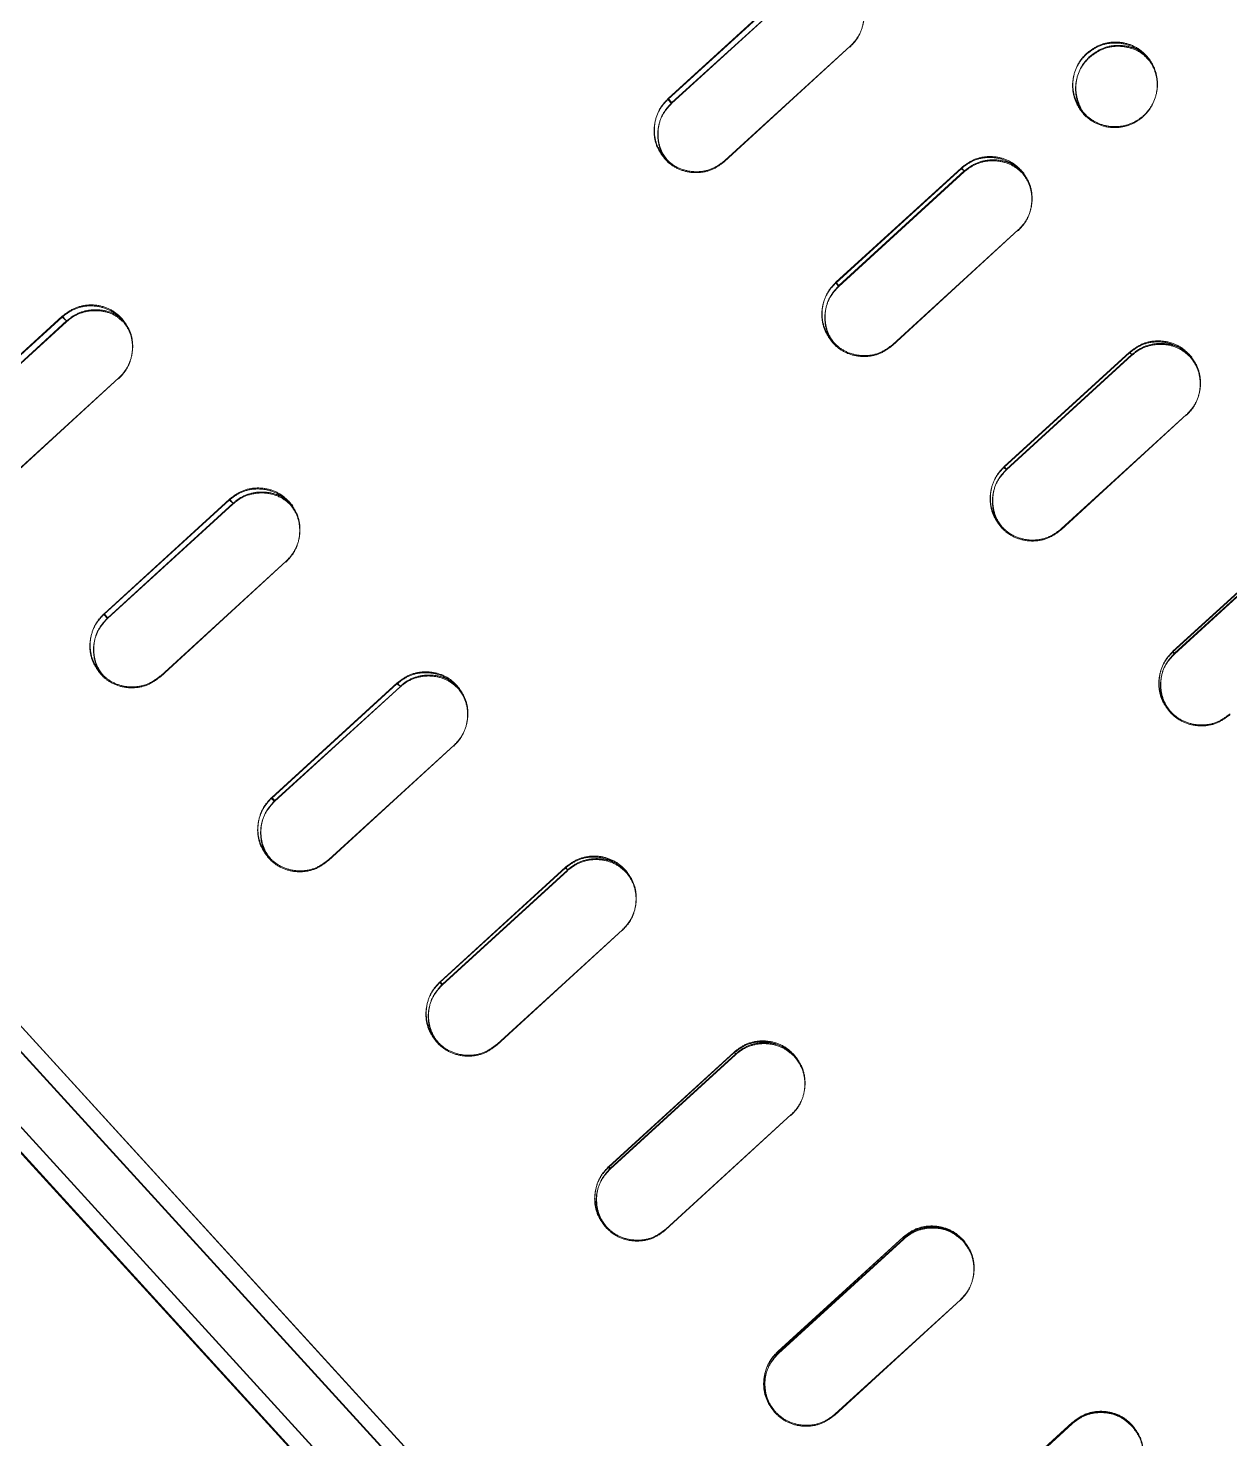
# Model space of a CAD drawing. Header units: millimetres. Extents: x -71377 to 516042, y -145869 to 441446.
# Drawn here: x 215395.6 to 215537.1, y 145660.7 to 145826.9 of the extents above; entities that cross this region are included whole.
import ezdxf

# ---------------------------------------------------------------- set-up
doc = ezdxf.new("R2010")
doc.units = ezdxf.units.MM
doc.header["$LTSCALE"] = 1000
doc.linetypes.add('IMPORT-DASHEDX2 _4_', pattern=[152.4, 101.6, -50.8])
for name, color, linetype, lineweight in [('05', 5, 'IMPORT-DASHEDX2 _4_', 5), ('06', 6, 'Continuous', 5), ('조경라인_dwg', 8, 'Continuous', 5)]:
    doc.layers.add(name, color=color, linetype=linetype, lineweight=lineweight)

# ---------------------------------------------------------------- blocks, each defined once
blk = doc.blocks.new('조경라인_dwg-6847807-지반층 배치도')
at = {"layer": '05'}
blk.add_line((215518.56, 145662.66), (215518.53, 145662.55), dxfattribs=at)
at = {"layer": '05', "flags": 128}
for points in [[(215485.7, 145831.98), (215486.16, 145831.62), (215485.73, 145832.09), (215470.96, 145818.61), (215471.39, 145818.14), (215486.13, 145831.51), (215471.36, 145818.03), (215470.93, 145818.5)], [(215439, 145749.66), (215439.38, 145749.38), (215439.03, 145749.77), (215424.26, 145736.28), (215424.61, 145735.9), (215439.35, 145749.27), (215424.58, 145735.79), (215424.23, 145736.17)]]:
    blk.add_lwpolyline(points, close=True, dxfattribs=at)
for points in [[(215477.6, 145811.19), (215492.41, 145824.78), (215477.64, 145811.3)], [(215289.73, 145809.32), (215802.75, 145247.46), (215802.89, 145247.36), (215803.08, 145247.32), (215803.31, 145247.34), (215803.58, 145247.41), (215803.88, 145247.54), (215804.19, 145247.71), (215804.5, 145247.93), (215804.8, 145248.18), (215290.9, 145811.15), (215804.83, 145248.29), (215804.53, 145248.04), (215804.22, 145247.82), (215803.91, 145247.65), (215803.62, 145247.52), (215803.35, 145247.45), (215803.11, 145247.43), (215802.92, 145247.48), (215802.78, 145247.57), (215289.76, 145809.44)], [(215505.81, 145809.96), (215491.04, 145796.47), (215490.69, 145796.86), (215505.46, 145810.34), (215505.84, 145810.07), (215491.07, 145796.58), (215490.72, 145796.97), (215505.49, 145810.45), (215505.84, 145810.07)], [(215497.39, 145789.52), (215512.19, 145803.12), (215497.42, 145789.63)], [(215308.41, 145800.87), (215796.98, 145265.64), (215797.26, 145265.91), (215797.51, 145266.2), (215797.71, 145266.49), (215797.87, 145266.77), (215797.97, 145267.03), (215798.01, 145267.25), (215797.99, 145267.45), (215797.91, 145267.59), (215310.2, 145801.88), (215797.94, 145267.7), (215798.02, 145267.56), (215798.04, 145267.37), (215798, 145267.14), (215797.9, 145266.88), (215797.74, 145266.6), (215797.54, 145266.31), (215797.29, 145266.02), (215797.02, 145265.75), (215308.38, 145800.76)], [(215400.06, 145792.3), (215385.29, 145778.81), (215384.78, 145779.37), (215399.55, 145792.86), (215400.09, 145792.41), (215385.32, 145778.92), (215384.81, 145779.48), (215399.58, 145792.97), (215400.09, 145792.41)], [(215525.55, 145788.33), (215510.79, 145774.85), (215510.51, 145775.15), (215525.28, 145788.63), (215525.59, 145788.44), (215510.82, 145774.96), (215510.54, 145775.26), (215525.31, 145788.74), (215525.59, 145788.44)], [(215391.43, 145772.09), (215406.23, 145785.69), (215391.46, 145772.2)], [(215517.23, 145767.79), (215532.03, 145781.39), (215517.26, 145767.9)], [(215419.67, 145770.83), (215404.9, 145757.34), (215404.47, 145757.81), (215419.24, 145771.3), (215419.7, 145770.94), (215404.93, 145757.45), (215404.5, 145757.92), (215419.27, 145771.41), (215419.7, 145770.94)], [(215545.35, 145766.66), (215530.58, 145753.17), (215530.38, 145753.38), (215545.15, 145766.87), (215545.38, 145766.77), (215530.61, 145753.28), (215530.42, 145753.49), (215545.19, 145766.98), (215545.38, 145766.77)], [(215411.14, 145750.5), (215425.94, 145764.1), (215411.17, 145750.61)], [(215430.92, 145728.84), (215445.73, 145742.43), (215430.96, 145728.95)], [(215459.09, 145727.65), (215444.32, 145714.16), (215444.05, 145714.46), (215458.82, 145727.95), (215459.12, 145727.76), (215444.35, 145714.27), (215444.08, 145714.57), (215458.85, 145728.06), (215459.12, 145727.76)], [(215450.77, 145707.11), (215465.57, 145720.7), (215450.8, 145707.22)], [(215478.88, 145705.97), (215464.12, 145692.49), (215463.92, 145692.7), (215478.69, 145706.18), (215478.92, 145706.08), (215464.15, 145692.6), (215463.95, 145692.81), (215478.72, 145706.29), (215478.92, 145706.08)], [(215470.65, 145685.33), (215485.45, 145698.92), (215470.68, 145685.44)], [(215498.63, 145684.49), (215483.83, 145670.89), (215483.94, 145670.77), (215498.71, 145684.25)], [(215498.6, 145684.38), (215498.74, 145684.37), (215483.98, 145670.88), (215483.86, 145671.01), (215498.63, 145684.49)], [(215490.57, 145663.51), (215505.37, 145677.11), (215490.6, 145663.63)], [(215518.56, 145662.51), (215503.79, 145649.03), (215503.76, 145649.07), (215518.59, 145662.63), (215503.83, 145649.14), (215503.79, 145649.18), (215518.56, 145662.66)]]:
    blk.add_lwpolyline(points, dxfattribs=at)
at = {"layer": '05'}
for points, knots in [([(215492.73, 145831.7), (215493.06, 145831.25), (215493.73, 145830.36), (215494.09, 145828.68), (215493.91, 145827), (215493.27, 145825.61), (215492.63, 145824.94), (215492.37, 145824.67)], [0, 0, 0, 0, 0.21469, 0.429385, 0.644077, 0.858771, 1, 1, 1, 1]), ([(215492.76, 145831.81), (215493.09, 145831.36), (215493.76, 145830.47), (215494.13, 145828.79), (215493.94, 145827.11), (215493.31, 145825.72), (215492.66, 145825.05), (215492.41, 145824.78)], [0, 0, 0, 0, 0.21469, 0.429385, 0.644077, 0.858771, 1, 1, 1, 1]), ([(215520.23, 145823.83), (215520.68, 145824.17), (215521.59, 145824.84), (215523.27, 145825.22), (215524.96, 145825.06), (215526.5, 145824.33), (215527.71, 145823.14), (215528.45, 145821.61), (215528.65, 145819.92), (215528.27, 145818.25), (215527.57, 145817.14), (215527.05, 145816.61), (215526.92, 145816.49)], [0, 0, 0, 0, 0.0536882, 0.107377, 0.1610652, 0.2147548, 0.2684426, 0.3221316, 0.3758199, 0.4295085, 0.4831969, 0.5, 0.5, 0.5, 0.5]), ([(215520.26, 145823.94), (215520.71, 145824.28), (215521.62, 145824.96), (215523.3, 145825.33), (215524.99, 145825.17), (215526.53, 145824.45), (215527.74, 145823.25), (215528.49, 145821.72), (215528.68, 145820.03), (215528.3, 145818.37), (215527.61, 145817.25), (215527.09, 145816.72), (215526.96, 145816.6)], [0, 0, 0, 0, 0.0536882, 0.107377, 0.1610652, 0.2147548, 0.2684426, 0.3221316, 0.3758199, 0.4295085, 0.4831969, 0.5, 0.5, 0.5, 0.5]), ([(215520.58, 145823.44), (215521.03, 145823.78), (215521.94, 145824.46), (215523.62, 145824.84), (215525.3, 145824.66), (215526.71, 145824.06), (215527.33, 145823.37), (215527.58, 145823.1)], [0, 0, 0, 0, 0.214743, 0.42949, 0.644233, 0.858979, 1, 1, 1, 1]), ([(215520.61, 145823.55), (215521.06, 145823.89), (215521.97, 145824.57), (215523.65, 145824.95), (215525.33, 145824.77), (215526.74, 145824.17), (215527.36, 145823.49), (215527.61, 145823.21)], [0, 0, 0, 0, 0.214743, 0.42949, 0.644233, 0.858979, 1, 1, 1, 1]), ([(215526.92, 145816.49), (215526.64, 145816.23), (215525.87, 145815.67), (215524.42, 145815.16), (215522.72, 145815.15), (215521.11, 145815.71), (215519.78, 145816.77), (215518.88, 145818.21), (215518.5, 145819.87), (215518.71, 145821.56), (215519.35, 145822.92), (215519.98, 145823.57), (215520.23, 145823.83)], [0.5, 0.5, 0.5, 0.5, 0.5368857, 0.5905738, 0.6442623, 0.6979513, 0.7516399, 0.8053281, 0.8590168, 0.9127044, 0.9663941, 1, 1, 1, 1]), ([(215526.96, 145816.6), (215526.67, 145816.34), (215525.9, 145815.78), (215524.45, 145815.27), (215522.75, 145815.26), (215521.14, 145815.82), (215519.81, 145816.88), (215518.91, 145818.32), (215518.53, 145819.98), (215518.74, 145821.67), (215519.38, 145823.03), (215520.02, 145823.69), (215520.26, 145823.94)], [0.5, 0.5, 0.5, 0.5, 0.5368857, 0.5905738, 0.6442623, 0.6979513, 0.7516399, 0.8053281, 0.8590168, 0.9127044, 0.9663941, 1, 1, 1, 1]), ([(215520.24, 145816.41), (215520.23, 145816.42), (215519.78, 145816.78), (215519.25, 145817.85), (215518.85, 145819.47), (215519.06, 145821.17), (215519.7, 145822.53), (215520.34, 145823.19), (215520.58, 145823.44)], [0, 0, 0, 0, 0.006788, 0.221491, 0.436196, 0.650899, 0.865607, 1, 1, 1, 1]), ([(215520.27, 145816.52), (215520.26, 145816.53), (215519.81, 145816.89), (215519.29, 145817.96), (215518.88, 145819.59), (215519.09, 145821.29), (215519.73, 145822.64), (215520.37, 145823.3), (215520.61, 145823.55)], [0, 0, 0, 0, 0.006788, 0.221491, 0.436196, 0.650899, 0.865607, 1, 1, 1, 1]), ([(215470.57, 145811.47), (215470.24, 145811.92), (215469.57, 145812.82), (215469.21, 145814.49), (215469.39, 145816.17), (215470.03, 145817.56), (215470.67, 145818.23), (215470.93, 145818.5)], [0, 0, 0, 0, 0.214691, 0.429385, 0.644077, 0.858772, 1, 1, 1, 1]), ([(215470.61, 145811.58), (215470.27, 145812.03), (215469.6, 145812.93), (215469.24, 145814.6), (215469.42, 145816.29), (215470.06, 145817.67), (215470.71, 145818.34), (215470.96, 145818.61)], [0, 0, 0, 0, 0.214691, 0.429385, 0.644077, 0.858772, 1, 1, 1, 1]), ([(215471.36, 145818.03), (215470.98, 145817.61), (215470.23, 145816.77), (215469.69, 145815.13), (215469.71, 145813.44), (215470.2, 145812.01), (215470.78, 145811.29), (215471, 145811)], [0, 0, 0, 0, 0.214691, 0.429387, 0.644079, 0.858774, 1, 1, 1, 1]), ([(215471.39, 145818.14), (215471.01, 145817.72), (215470.26, 145816.88), (215469.73, 145815.24), (215469.74, 145813.55), (215470.23, 145812.12), (215470.81, 145811.4), (215471.04, 145811.11)], [0, 0, 0, 0, 0.214691, 0.429387, 0.644079, 0.858774, 1, 1, 1, 1]), ([(215477.6, 145811.19), (215477.15, 145810.85), (215476.25, 145810.17), (215474.57, 145809.79), (215472.88, 145809.96), (215471.5, 145810.58), (215470.84, 145811.22), (215470.57, 145811.47)], [0, 0, 0, 0, 0.214692, 0.429387, 0.644078, 0.858774, 1, 1, 1, 1]), ([(215477.64, 145811.3), (215477.18, 145810.96), (215476.28, 145810.28), (215474.6, 145809.9), (215472.92, 145810.07), (215471.53, 145810.69), (215470.87, 145811.33), (215470.61, 145811.58)], [0, 0, 0, 0, 0.214692, 0.429387, 0.644078, 0.858774, 1, 1, 1, 1]), ([(215505.46, 145810.34), (215505.91, 145810.68), (215506.82, 145811.36), (215508.5, 145811.74), (215510.18, 145811.57), (215511.57, 145810.94), (215512.23, 145810.3), (215512.5, 145810.05)], [0, 0, 0, 0, 0.214695, 0.429385, 0.644078, 0.858773, 1, 1, 1, 1]), ([(215505.49, 145810.45), (215505.94, 145810.79), (215506.85, 145811.47), (215508.53, 145811.85), (215510.22, 145811.68), (215511.6, 145811.05), (215512.27, 145810.41), (215512.53, 145810.16)], [0, 0, 0, 0, 0.214695, 0.429385, 0.644078, 0.858773, 1, 1, 1, 1]), ([(215512.85, 145809.66), (215512.43, 145810.04), (215511.6, 145810.79), (215509.96, 145811.3), (215508.27, 145811.28), (215506.83, 145810.77), (215506.1, 145810.19), (215505.81, 145809.96)], [0, 0, 0, 0, 0.214693, 0.429384, 0.644077, 0.858772, 1, 1, 1, 1]), ([(215512.88, 145809.77), (215512.47, 145810.15), (215511.63, 145810.9), (215509.99, 145811.42), (215508.3, 145811.39), (215506.86, 145810.88), (215506.13, 145810.3), (215505.84, 145810.07)], [0, 0, 0, 0, 0.214693, 0.429384, 0.644077, 0.858772, 1, 1, 1, 1]), ([(215512.5, 145810.05), (215512.84, 145809.6), (215513.51, 145808.7), (215513.87, 145807.02), (215513.69, 145805.33), (215513.06, 145803.94), (215512.41, 145803.27), (215512.16, 145803.01)], [0, 0, 0, 0, 0.214692, 0.429385, 0.644078, 0.858772, 1, 1, 1, 1]), ([(215512.53, 145810.16), (215512.87, 145809.71), (215513.54, 145808.81), (215513.91, 145807.13), (215513.73, 145805.44), (215513.09, 145804.06), (215512.44, 145803.39), (215512.19, 145803.12)], [0, 0, 0, 0, 0.214692, 0.429385, 0.644078, 0.858772, 1, 1, 1, 1]), ([(215490.35, 145789.82), (215490.01, 145790.27), (215489.34, 145791.17), (215488.97, 145792.85), (215489.15, 145794.53), (215489.79, 145795.92), (215490.43, 145796.59), (215490.69, 145796.86)], [0, 0, 0, 0, 0.214693, 0.429386, 0.644077, 0.858772, 1, 1, 1, 1]), ([(215490.38, 145789.93), (215490.04, 145790.38), (215489.37, 145791.28), (215489, 145792.96), (215489.18, 145794.64), (215489.82, 145796.03), (215490.47, 145796.7), (215490.72, 145796.97)], [0, 0, 0, 0, 0.214693, 0.429386, 0.644077, 0.858772, 1, 1, 1, 1]), ([(215491.04, 145796.47), (215490.66, 145796.05), (215489.91, 145795.21), (215489.38, 145793.57), (215489.39, 145791.88), (215489.89, 145790.44), (215490.47, 145789.72), (215490.7, 145789.43)], [0, 0, 0, 0, 0.214692, 0.429387, 0.644079, 0.858773, 1, 1, 1, 1]), ([(215491.07, 145796.58), (215490.7, 145796.16), (215489.94, 145795.32), (215489.41, 145793.68), (215489.42, 145791.99), (215489.92, 145790.55), (215490.5, 145789.83), (215490.73, 145789.54)], [0, 0, 0, 0, 0.214692, 0.429387, 0.644079, 0.858773, 1, 1, 1, 1]), ([(215399.55, 145792.86), (215400, 145793.19), (215400.91, 145793.87), (215402.59, 145794.26), (215404.27, 145794.09), (215405.64, 145793.48), (215406.3, 145792.84), (215406.57, 145792.59)], [0, 0, 0, 0, 0.214695, 0.429387, 0.644079, 0.858771, 1, 1, 1, 1]), ([(215399.58, 145792.97), (215400.04, 145793.31), (215400.94, 145793.98), (215402.62, 145794.37), (215404.3, 145794.21), (215405.67, 145793.59), (215406.34, 145792.95), (215406.6, 145792.7)], [0, 0, 0, 0, 0.214695, 0.429387, 0.644079, 0.858771, 1, 1, 1, 1]), ([(215406.77, 145792.27), (215406.45, 145792.55), (215405.72, 145793.2), (215404.2, 145793.65), (215402.51, 145793.62), (215401.08, 145793.11), (215400.35, 145792.53), (215400.06, 145792.3)], [0, 0, 0, 0, 0.173636, 0.399552, 0.625468, 0.851389, 1, 1, 1, 1]), ([(215406.81, 145792.38), (215406.49, 145792.66), (215405.75, 145793.31), (215404.23, 145793.76), (215402.55, 145793.74), (215401.11, 145793.22), (215400.38, 145792.64), (215400.09, 145792.41)], [0, 0, 0, 0, 0.173636, 0.399552, 0.625468, 0.851389, 1, 1, 1, 1]), ([(215406.57, 145792.59), (215406.9, 145792.14), (215407.57, 145791.25), (215407.93, 145789.58), (215407.74, 145787.9), (215407.1, 145786.51), (215406.46, 145785.84), (215406.2, 145785.58)], [0, 0, 0, 0, 0.214689, 0.429381, 0.644074, 0.858772, 1, 1, 1, 1]), ([(215406.6, 145792.7), (215406.93, 145792.25), (215407.6, 145791.36), (215407.96, 145789.69), (215407.77, 145788.01), (215407.13, 145786.62), (215406.49, 145785.95), (215406.23, 145785.69)], [0, 0, 0, 0, 0.214689, 0.429381, 0.644074, 0.858772, 1, 1, 1, 1]), ([(215497.39, 145789.52), (215496.93, 145789.18), (215496.03, 145788.51), (215494.35, 145788.13), (215492.66, 145788.3), (215491.28, 145788.92), (215490.61, 145789.56), (215490.35, 145789.82)], [0, 0, 0, 0, 0.214692, 0.429386, 0.64408, 0.858774, 1, 1, 1, 1]), ([(215497.42, 145789.63), (215496.97, 145789.29), (215496.06, 145788.62), (215494.38, 145788.24), (215492.69, 145788.41), (215491.31, 145789.04), (215490.64, 145789.68), (215490.38, 145789.93)], [0, 0, 0, 0, 0.214692, 0.429386, 0.64408, 0.858774, 1, 1, 1, 1]), ([(215525.28, 145788.63), (215525.73, 145788.97), (215526.64, 145789.65), (215528.32, 145790.02), (215530.01, 145789.85), (215531.4, 145789.22), (215532.07, 145788.58), (215532.33, 145788.33)], [0, 0, 0, 0, 0.214695, 0.429384, 0.644079, 0.858772, 1, 1, 1, 1]), ([(215525.31, 145788.74), (215525.77, 145789.08), (215526.67, 145789.76), (215528.36, 145790.14), (215530.04, 145789.96), (215531.43, 145789.34), (215532.1, 145788.69), (215532.36, 145788.44)], [0, 0, 0, 0, 0.214695, 0.429384, 0.644079, 0.858772, 1, 1, 1, 1]), ([(215532.6, 145788.03), (215532.19, 145788.4), (215531.35, 145789.16), (215529.71, 145789.68), (215528.01, 145789.65), (215526.57, 145789.15), (215525.84, 145788.56), (215525.55, 145788.33)], [0, 0, 0, 0, 0.214691, 0.429383, 0.644077, 0.858772, 1, 1, 1, 1]), ([(215532.64, 145788.14), (215532.22, 145788.52), (215531.38, 145789.27), (215529.74, 145789.79), (215528.04, 145789.76), (215526.6, 145789.26), (215525.87, 145788.68), (215525.59, 145788.44)], [0, 0, 0, 0, 0.214691, 0.429383, 0.644077, 0.858772, 1, 1, 1, 1]), ([(215532.33, 145788.33), (215532.67, 145787.88), (215533.34, 145786.97), (215533.71, 145785.29), (215533.53, 145783.6), (215532.9, 145782.21), (215532.25, 145781.54), (215532, 145781.28)], [0, 0, 0, 0, 0.214693, 0.429386, 0.644077, 0.858772, 1, 1, 1, 1]), ([(215532.36, 145788.44), (215532.7, 145787.99), (215533.37, 145787.09), (215533.74, 145785.4), (215533.57, 145783.72), (215532.93, 145782.33), (215532.28, 145781.66), (215532.03, 145781.39)], [0, 0, 0, 0, 0.214693, 0.429386, 0.644077, 0.858772, 1, 1, 1, 1]), ([(215510.18, 145768.1), (215509.84, 145768.55), (215509.17, 145769.45), (215508.8, 145771.13), (215508.98, 145772.82), (215509.61, 145774.21), (215510.26, 145774.88), (215510.51, 145775.15)], [0, 0, 0, 0, 0.214694, 0.429385, 0.644078, 0.858772, 1, 1, 1, 1]), ([(215510.21, 145768.21), (215509.87, 145768.66), (215509.2, 145769.56), (215508.83, 145771.25), (215509.01, 145772.93), (215509.64, 145774.32), (215510.29, 145774.99), (215510.54, 145775.26)], [0, 0, 0, 0, 0.214694, 0.429385, 0.644078, 0.858772, 1, 1, 1, 1]), ([(215510.79, 145774.85), (215510.41, 145774.43), (215509.65, 145773.59), (215509.12, 145771.94), (215509.14, 145770.25), (215509.64, 145768.81), (215510.22, 145768.09), (215510.45, 145767.8)], [0, 0, 0, 0, 0.214692, 0.429387, 0.644081, 0.858776, 1, 1, 1, 1]), ([(215510.82, 145774.96), (215510.44, 145774.54), (215509.68, 145773.7), (215509.27, 145772.42), (215509.2, 145771.68), (215509.19, 145771.5)], [0, 0, 0, 0, 0.2146917, 0.429387, 0.5, 0.5, 0.5, 0.5]), ([(215419.24, 145771.3), (215419.69, 145771.64), (215420.59, 145772.31), (215422.27, 145772.69), (215423.96, 145772.53), (215425.34, 145771.91), (215426, 145771.27), (215426.26, 145771.02)], [0, 0, 0, 0, 0.214695, 0.429385, 0.644077, 0.858774, 1, 1, 1, 1]), ([(215419.27, 145771.41), (215419.72, 145771.75), (215420.62, 145772.43), (215422.31, 145772.81), (215423.99, 145772.64), (215425.37, 145772.02), (215426.03, 145771.38), (215426.3, 145771.13)], [0, 0, 0, 0, 0.214695, 0.429385, 0.644077, 0.858774, 1, 1, 1, 1]), ([(215426.7, 145770.54), (215426.28, 145770.92), (215425.45, 145771.66), (215423.81, 145772.18), (215422.12, 145772.15), (215420.68, 145771.64), (215419.96, 145771.06), (215419.67, 145770.83)], [0, 0, 0, 0, 0.21469, 0.429383, 0.644076, 0.858772, 1, 1, 1, 1]), ([(215426.73, 145770.66), (215426.31, 145771.03), (215425.48, 145771.78), (215423.84, 145772.29), (215422.15, 145772.26), (215420.71, 145771.75), (215419.99, 145771.17), (215419.7, 145770.94)], [0, 0, 0, 0, 0.21469, 0.429383, 0.644076, 0.858772, 1, 1, 1, 1]), ([(215509.19, 145771.48), (215509.17, 145771.11), (215509.24, 145770.18), (215509.67, 145768.92), (215510.25, 145768.2), (215510.48, 145767.91)], [0.5020265, 0.5020265, 0.5020265, 0.5020265, 0.6440805, 0.8587758, 1, 1, 1, 1]), ([(215426.26, 145771.02), (215426.6, 145770.57), (215427.27, 145769.67), (215427.63, 145767.99), (215427.45, 145766.31), (215426.81, 145764.93), (215426.17, 145764.25), (215425.91, 145763.99)], [0, 0, 0, 0, 0.214688, 0.429383, 0.644074, 0.858772, 1, 1, 1, 1]), ([(215426.3, 145771.13), (215426.63, 145770.68), (215427.3, 145769.78), (215427.66, 145768.11), (215427.48, 145766.42), (215426.84, 145765.04), (215426.2, 145764.37), (215425.94, 145764.1)], [0, 0, 0, 0, 0.214688, 0.429383, 0.644074, 0.858772, 1, 1, 1, 1]), ([(215517.23, 145767.79), (215516.78, 145767.45), (215515.87, 145766.78), (215514.19, 145766.4), (215512.5, 145766.57), (215511.11, 145767.2), (215510.44, 145767.84), (215510.18, 145768.1)], [0, 0, 0, 0, 0.214692, 0.429387, 0.64408, 0.858773, 1, 1, 1, 1]), ([(215517.26, 145767.9), (215516.81, 145767.56), (215515.9, 145766.89), (215514.22, 145766.51), (215512.53, 145766.68), (215511.14, 145767.31), (215510.47, 145767.96), (215510.21, 145768.21)], [0, 0, 0, 0, 0.214692, 0.429387, 0.64408, 0.858773, 1, 1, 1, 1]), ([(215404.14, 145750.9), (215403.81, 145751.35), (215403.14, 145752.24), (215402.78, 145753.92), (215402.96, 145755.6), (215403.6, 145756.99), (215404.24, 145757.66), (215404.5, 145757.92)], [0, 0, 0, 0, 0.214693, 0.429386, 0.64408, 0.858772, 1, 1, 1, 1]), ([(215404.11, 145750.79), (215403.78, 145751.24), (215403.11, 145752.13), (215402.74, 145753.81), (215402.93, 145755.49), (215403.57, 145756.88), (215404.21, 145757.55), (215404.47, 145757.81)], [0, 0, 0, 0, 0.214693, 0.429386, 0.64408, 0.858772, 1, 1, 1, 1]), ([(215404.9, 145757.34), (215404.52, 145756.92), (215403.76, 145756.08), (215403.23, 145754.44), (215403.24, 145752.75), (215403.74, 145751.32), (215404.31, 145750.6), (215404.54, 145750.32)], [0, 0, 0, 0, 0.214695, 0.429387, 0.644079, 0.858774, 1, 1, 1, 1]), ([(215404.93, 145757.45), (215404.55, 145757.03), (215403.79, 145756.19), (215403.26, 145754.55), (215403.27, 145752.86), (215403.77, 145751.43), (215404.34, 145750.71), (215404.57, 145750.43)], [0, 0, 0, 0, 0.214695, 0.429387, 0.644079, 0.858774, 1, 1, 1, 1]), ([(215530.06, 145746.33), (215529.72, 145746.78), (215529.04, 145747.68), (215528.67, 145749.37), (215528.85, 145751.06), (215529.48, 145752.44), (215530.13, 145753.12), (215530.38, 145753.38)], [0, 0, 0, 0, 0.214694, 0.429386, 0.644077, 0.858772, 1, 1, 1, 1]), ([(215530.09, 145746.44), (215529.75, 145746.89), (215529.08, 145747.79), (215528.7, 145749.48), (215528.88, 145751.17), (215529.52, 145752.56), (215530.16, 145753.23), (215530.42, 145753.49)], [0, 0, 0, 0, 0.214694, 0.429386, 0.644077, 0.858772, 1, 1, 1, 1]), ([(215530.58, 145753.17), (215530.2, 145752.75), (215529.44, 145751.91), (215528.92, 145750.27), (215528.94, 145748.57), (215529.44, 145747.13), (215530.02, 145746.4), (215530.25, 145746.11)], [0, 0, 0, 0, 0.214691, 0.429386, 0.644077, 0.858771, 1, 1, 1, 1]), ([(215530.61, 145753.28), (215530.23, 145752.86), (215529.48, 145752.02), (215528.95, 145750.38), (215528.97, 145748.68), (215529.47, 145747.24), (215530.05, 145746.51), (215530.28, 145746.23)], [0, 0, 0, 0, 0.214691, 0.429386, 0.644077, 0.858771, 1, 1, 1, 1]), ([(215411.14, 145750.5), (215410.69, 145750.16), (215409.79, 145749.49), (215408.1, 145749.11), (215406.42, 145749.27), (215405.04, 145749.9), (215404.37, 145750.53), (215404.11, 145750.79)], [0, 0, 0, 0, 0.214696, 0.429387, 0.644078, 0.858774, 1, 1, 1, 1]), ([(215411.17, 145750.61), (215410.72, 145750.28), (215409.82, 145749.6), (215408.13, 145749.22), (215406.45, 145749.38), (215405.07, 145750.01), (215404.41, 145750.65), (215404.14, 145750.9)], [0, 0, 0, 0, 0.214696, 0.429387, 0.644078, 0.858774, 1, 1, 1, 1]), ([(215439, 145749.66), (215439.45, 145750), (215440.35, 145750.67), (215442.04, 145751.05), (215443.72, 145750.88), (215445.1, 145750.26), (215445.77, 145749.62), (215446.04, 145749.36)], [0, 0, 0, 0, 0.214695, 0.429385, 0.644077, 0.858774, 1, 1, 1, 1]), ([(215439.03, 145749.77), (215439.48, 145750.11), (215440.38, 145750.78), (215442.07, 145751.16), (215443.75, 145750.99), (215445.14, 145750.37), (215445.8, 145749.73), (215446.07, 145749.47)], [0, 0, 0, 0, 0.214695, 0.429385, 0.644077, 0.858774, 1, 1, 1, 1]), ([(215446.39, 145748.98), (215445.97, 145749.35), (215445.14, 145750.1), (215443.5, 145750.62), (215441.8, 145750.59), (215440.36, 145750.08), (215439.64, 145749.5), (215439.35, 145749.27)], [0, 0, 0, 0, 0.214692, 0.429381, 0.644075, 0.858772, 1, 1, 1, 1]), ([(215446.42, 145749.09), (215446, 145749.46), (215445.17, 145750.21), (215443.53, 145750.73), (215441.83, 145750.7), (215440.4, 145750.2), (215439.67, 145749.61), (215439.38, 145749.38)], [0, 0, 0, 0, 0.214692, 0.429381, 0.644075, 0.858772, 1, 1, 1, 1]), ([(215446.04, 145749.36), (215446.37, 145748.91), (215447.04, 145748.01), (215447.41, 145746.33), (215447.23, 145744.65), (215446.59, 145743.26), (215445.95, 145742.59), (215445.69, 145742.32)], [0, 0, 0, 0, 0.21469, 0.429383, 0.644075, 0.858772, 1, 1, 1, 1]), ([(215446.07, 145749.47), (215446.4, 145749.02), (215447.08, 145748.12), (215447.44, 145746.44), (215447.26, 145744.76), (215446.63, 145743.37), (215445.98, 145742.7), (215445.73, 145742.43)], [0, 0, 0, 0, 0.21469, 0.429383, 0.644075, 0.858772, 1, 1, 1, 1]), ([(215537.11, 145746.01), (215536.66, 145745.67), (215535.76, 145745), (215534.07, 145744.62), (215532.38, 145744.8), (215530.99, 145745.43), (215530.32, 145746.07), (215530.06, 145746.33)], [0, 0, 0, 0, 0.214692, 0.429386, 0.644081, 0.858775, 1, 1, 1, 1]), ([(215537.15, 145746.12), (215536.69, 145745.79), (215535.79, 145745.11), (215534.1, 145744.73), (215532.41, 145744.91), (215531.02, 145745.54), (215530.35, 145746.18), (215530.09, 145746.44)], [0, 0, 0, 0, 0.214692, 0.429386, 0.644081, 0.858775, 1, 1, 1, 1]), ([(215423.91, 145729.25), (215423.58, 145729.69), (215422.91, 145730.59), (215422.54, 145732.27), (215422.72, 145733.96), (215423.36, 145735.35), (215424, 145736.02), (215424.26, 145736.28)], [0, 0, 0, 0, 0.214694, 0.429388, 0.644079, 0.858772, 1, 1, 1, 1]), ([(215423.88, 145729.13), (215423.55, 145729.58), (215422.88, 145730.48), (215422.51, 145732.16), (215422.69, 145733.85), (215423.33, 145735.23), (215423.97, 145735.9), (215424.23, 145736.17)], [0, 0, 0, 0, 0.214694, 0.429388, 0.644079, 0.858772, 1, 1, 1, 1]), ([(215424.58, 145735.79), (215424.2, 145735.37), (215423.44, 145734.53), (215422.91, 145732.88), (215422.93, 145731.19), (215423.43, 145729.76), (215424.01, 145729.03), (215424.23, 145728.75)], [0, 0, 0, 0, 0.214695, 0.429388, 0.644079, 0.858773, 1, 1, 1, 1]), ([(215424.61, 145735.9), (215424.23, 145735.48), (215423.48, 145734.64), (215422.95, 145733), (215422.96, 145731.3), (215423.46, 145729.87), (215424.04, 145729.15), (215424.27, 145728.86)], [0, 0, 0, 0, 0.214695, 0.429388, 0.644079, 0.858773, 1, 1, 1, 1]), ([(215430.92, 145728.84), (215430.47, 145728.5), (215429.57, 145727.82), (215427.88, 145727.44), (215426.2, 145727.61), (215424.81, 145728.24), (215424.15, 145728.88), (215423.88, 145729.13)], [0, 0, 0, 0, 0.214696, 0.429386, 0.64408, 0.858774, 1, 1, 1, 1]), ([(215430.96, 145728.95), (215430.5, 145728.61), (215429.6, 145727.93), (215427.92, 145727.55), (215426.23, 145727.72), (215424.85, 145728.35), (215424.18, 145728.99), (215423.91, 145729.25)], [0, 0, 0, 0, 0.214696, 0.429386, 0.64408, 0.858774, 1, 1, 1, 1]), ([(215458.82, 145727.95), (215459.27, 145728.29), (215460.18, 145728.96), (215461.86, 145729.34), (215463.55, 145729.17), (215464.93, 145728.54), (215465.6, 145727.9), (215465.87, 145727.64)], [0, 0, 0, 0, 0.214696, 0.429385, 0.644078, 0.858773, 1, 1, 1, 1]), ([(215458.85, 145728.06), (215459.3, 145728.4), (215460.21, 145729.07), (215461.89, 145729.45), (215463.58, 145729.28), (215464.97, 145728.65), (215465.63, 145728.01), (215465.9, 145727.75)], [0, 0, 0, 0, 0.214696, 0.429385, 0.644078, 0.858773, 1, 1, 1, 1]), ([(215466.14, 145727.34), (215465.72, 145727.72), (215464.89, 145728.47), (215463.24, 145728.99), (215461.55, 145728.97), (215460.11, 145728.46), (215459.38, 145727.88), (215459.09, 145727.65)], [0, 0, 0, 0, 0.214689, 0.429381, 0.644074, 0.858772, 1, 1, 1, 1]), ([(215466.17, 145727.45), (215465.75, 145727.83), (215464.92, 145728.58), (215463.28, 145729.1), (215461.58, 145729.08), (215460.14, 145728.57), (215459.41, 145727.99), (215459.12, 145727.76)], [0, 0, 0, 0, 0.214689, 0.429381, 0.644074, 0.858772, 1, 1, 1, 1]), ([(215465.87, 145727.64), (215466.21, 145727.19), (215466.88, 145726.29), (215467.25, 145724.61), (215467.07, 145722.92), (215466.44, 145721.53), (215465.79, 145720.86), (215465.53, 145720.59)], [0, 0, 0, 0, 0.214691, 0.429384, 0.644074, 0.858772, 1, 1, 1, 1]), ([(215465.9, 145727.75), (215466.24, 145727.3), (215466.91, 145726.4), (215467.28, 145724.72), (215467.1, 145723.03), (215466.47, 145721.64), (215465.82, 145720.97), (215465.57, 145720.7)], [0, 0, 0, 0, 0.214691, 0.429384, 0.644074, 0.858772, 1, 1, 1, 1]), ([(215443.71, 145707.41), (215443.38, 145707.86), (215442.7, 145708.77), (215442.33, 145710.45), (215442.51, 145712.14), (215443.15, 145713.52), (215443.79, 145714.19), (215444.05, 145714.46)], [0, 0, 0, 0, 0.214695, 0.429387, 0.644081, 0.858772, 1, 1, 1, 1]), ([(215443.75, 145707.52), (215443.41, 145707.98), (215442.74, 145708.88), (215442.37, 145710.56), (215442.54, 145712.25), (215443.18, 145713.64), (215443.83, 145714.31), (215444.08, 145714.57)], [0, 0, 0, 0, 0.214695, 0.429387, 0.644081, 0.858772, 1, 1, 1, 1]), ([(215444.32, 145714.16), (215443.94, 145713.74), (215443.19, 145712.9), (215442.66, 145711.26), (215442.68, 145709.56), (215443.18, 145708.13), (215443.76, 145707.4), (215443.99, 145707.11)], [0, 0, 0, 0, 0.214695, 0.429387, 0.644081, 0.858776, 1, 1, 1, 1]), ([(215444.35, 145714.27), (215443.98, 145713.85), (215443.22, 145713.02), (215442.69, 145711.37), (215442.71, 145709.68), (215443.21, 145708.24), (215443.79, 145707.51), (215444.02, 145707.23)], [0, 0, 0, 0, 0.214695, 0.429387, 0.644081, 0.858776, 1, 1, 1, 1]), ([(215450.77, 145707.11), (215450.31, 145706.77), (215449.41, 145706.09), (215447.72, 145705.72), (215446.04, 145705.89), (215444.65, 145706.52), (215443.98, 145707.16), (215443.71, 145707.41)], [0, 0, 0, 0, 0.214695, 0.429387, 0.64408, 0.858773, 1, 1, 1, 1]), ([(215450.8, 145707.22), (215450.34, 145706.88), (215449.44, 145706.2), (215447.75, 145705.83), (215446.07, 145706), (215444.68, 145706.63), (215444.01, 145707.27), (215443.75, 145707.52)], [0, 0, 0, 0, 0.214695, 0.429387, 0.64408, 0.858773, 1, 1, 1, 1]), ([(215478.69, 145706.18), (215479.14, 145706.52), (215480.05, 145707.2), (215481.73, 145707.57), (215483.42, 145707.4), (215484.81, 145706.77), (215485.48, 145706.13), (215485.75, 145705.87)], [0, 0, 0, 0, 0.214695, 0.429385, 0.644077, 0.858771, 1, 1, 1, 1]), ([(215478.72, 145706.29), (215479.17, 145706.63), (215480.08, 145707.31), (215481.77, 145707.68), (215483.45, 145707.51), (215484.84, 145706.88), (215485.51, 145706.24), (215485.78, 145705.98)], [0, 0, 0, 0, 0.214695, 0.429385, 0.644077, 0.858771, 1, 1, 1, 1]), ([(215485.94, 145705.66), (215485.52, 145706.03), (215484.68, 145706.79), (215483.04, 145707.31), (215481.34, 145707.29), (215479.9, 145706.78), (215479.17, 145706.2), (215478.88, 145705.97)], [0, 0, 0, 0, 0.214693, 0.429384, 0.644076, 0.858772, 1, 1, 1, 1]), ([(215485.97, 145705.77), (215485.55, 145706.15), (215484.72, 145706.9), (215483.07, 145707.42), (215481.37, 145707.4), (215479.93, 145706.89), (215479.2, 145706.31), (215478.92, 145706.08)], [0, 0, 0, 0, 0.214693, 0.429384, 0.644076, 0.858772, 1, 1, 1, 1]), ([(215485.75, 145705.87), (215486.08, 145705.42), (215486.76, 145704.52), (215487.13, 145702.83), (215486.96, 145701.14), (215486.32, 145699.75), (215485.68, 145699.08), (215485.42, 145698.81)], [0, 0, 0, 0, 0.214689, 0.42938, 0.644073, 0.858772, 1, 1, 1, 1]), ([(215485.78, 145705.98), (215486.12, 145705.53), (215486.79, 145704.63), (215487.16, 145702.94), (215486.99, 145701.25), (215486.35, 145699.86), (215485.71, 145699.19), (215485.45, 145698.92)], [0, 0, 0, 0, 0.214689, 0.42938, 0.644073, 0.858772, 1, 1, 1, 1]), ([(215463.59, 145685.64), (215463.26, 145686.09), (215462.58, 145687), (215462.21, 145688.68), (215462.39, 145690.37), (215463.02, 145691.76), (215463.67, 145692.43), (215463.92, 145692.7)], [0, 0, 0, 0, 0.214695, 0.429387, 0.64408, 0.858772, 1, 1, 1, 1]), ([(215463.62, 145685.75), (215463.29, 145686.2), (215462.61, 145687.11), (215462.24, 145688.79), (215462.42, 145690.48), (215463.05, 145691.87), (215463.7, 145692.54), (215463.95, 145692.81)], [0, 0, 0, 0, 0.214695, 0.429387, 0.64408, 0.858772, 1, 1, 1, 1]), ([(215464.12, 145692.49), (215463.74, 145692.07), (215462.98, 145691.23), (215462.45, 145689.58), (215462.47, 145687.88), (215462.98, 145686.44), (215463.56, 145685.72), (215463.79, 145685.43)], [0, 0, 0, 0, 0.214695, 0.429387, 0.644077, 0.858771, 1, 1, 1, 1]), ([(215464.15, 145692.6), (215463.77, 145692.18), (215463.01, 145691.34), (215462.49, 145689.69), (215462.51, 145687.99), (215463.01, 145686.55), (215463.59, 145685.83), (215463.82, 145685.54)], [0, 0, 0, 0, 0.214695, 0.429387, 0.644077, 0.858771, 1, 1, 1, 1]), ([(215470.65, 145685.33), (215470.2, 145684.99), (215469.29, 145684.31), (215467.61, 145683.94), (215465.92, 145684.11), (215464.53, 145684.74), (215463.86, 145685.39), (215463.59, 145685.64)], [0, 0, 0, 0, 0.214696, 0.429386, 0.644081, 0.858775, 1, 1, 1, 1]), ([(215470.68, 145685.44), (215470.23, 145685.1), (215469.33, 145684.42), (215467.64, 145684.05), (215465.95, 145684.22), (215464.56, 145684.85), (215463.89, 145685.5), (215463.62, 145685.75)], [0, 0, 0, 0, 0.214696, 0.429386, 0.644081, 0.858775, 1, 1, 1, 1]), ([(215498.6, 145684.38), (215499.05, 145684.72), (215499.96, 145685.39), (215501.64, 145685.77), (215503.33, 145685.6), (215504.72, 145684.96), (215505.39, 145684.32), (215505.66, 145684.06)], [0, 0, 0, 0, 0.214695, 0.429387, 0.64408, 0.858772, 1, 1, 1, 1]), ([(215498.63, 145684.49), (215499.08, 145684.83), (215499.99, 145685.51), (215501.67, 145685.88), (215503.36, 145685.71), (215504.75, 145685.07), (215505.43, 145684.43), (215505.69, 145684.17)], [0, 0, 0, 0, 0.214695, 0.429387, 0.64408, 0.858772, 1, 1, 1, 1]), ([(215505.77, 145683.94), (215505.35, 145684.31), (215504.52, 145685.07), (215502.87, 145685.59), (215501.17, 145685.57), (215499.73, 145685.07), (215499, 145684.49), (215498.71, 145684.25)], [0, 0, 0, 0, 0.21469, 0.429384, 0.644075, 0.858772, 1, 1, 1, 1]), ([(215505.81, 145684.05), (215505.39, 145684.43), (215504.55, 145685.18), (215502.9, 145685.71), (215501.2, 145685.68), (215499.76, 145685.18), (215499.03, 145684.6), (215498.74, 145684.37)], [0, 0, 0, 0, 0.21469, 0.429384, 0.644075, 0.858772, 1, 1, 1, 1]), ([(215505.66, 145684.06), (215506, 145683.61), (215506.67, 145682.71), (215507.05, 145681.02), (215506.87, 145679.33), (215506.24, 145677.94), (215505.59, 145677.27), (215505.34, 145677)], [0, 0, 0, 0, 0.214693, 0.429384, 0.644075, 0.858772, 1, 1, 1, 1]), ([(215505.69, 145684.17), (215506.03, 145683.72), (215506.71, 145682.82), (215507.08, 145681.13), (215506.9, 145679.44), (215506.27, 145678.05), (215505.62, 145677.38), (215505.37, 145677.11)], [0, 0, 0, 0, 0.214693, 0.429384, 0.644075, 0.858772, 1, 1, 1, 1]), ([(215483.51, 145663.83), (215483.17, 145664.29), (215482.49, 145665.19), (215482.12, 145666.88), (215482.29, 145668.57), (215482.93, 145669.96), (215483.57, 145670.63), (215483.83, 145670.89)], [0, 0, 0, 0, 0.214693, 0.429385, 0.64408, 0.858771, 1, 1, 1, 1]), ([(215483.54, 145663.95), (215483.2, 145664.4), (215482.52, 145665.3), (215482.15, 145666.99), (215482.33, 145668.68), (215482.96, 145670.07), (215483.6, 145670.74), (215483.86, 145671.01)], [0, 0, 0, 0, 0.214693, 0.429385, 0.64408, 0.858771, 1, 1, 1, 1]), ([(215483.94, 145670.77), (215483.57, 145670.35), (215482.81, 145669.51), (215482.28, 145667.86), (215482.3, 145666.16), (215482.81, 145664.72), (215483.39, 145664), (215483.62, 145663.71)], [0, 0, 0, 0, 0.214695, 0.429387, 0.644077, 0.858773, 1, 1, 1, 1]), ([(215483.98, 145670.88), (215483.6, 145670.46), (215482.84, 145669.62), (215482.32, 145667.97), (215482.34, 145666.28), (215482.84, 145664.83), (215483.42, 145664.11), (215483.65, 145663.82)], [0, 0, 0, 0, 0.214695, 0.429387, 0.644077, 0.858773, 1, 1, 1, 1]), ([(215490.57, 145663.51), (215490.11, 145663.18), (215489.21, 145662.5), (215487.52, 145662.13), (215485.83, 145662.3), (215484.44, 145662.93), (215483.77, 145663.58), (215483.51, 145663.83)], [0, 0, 0, 0, 0.214695, 0.429387, 0.644076, 0.858774, 1, 1, 1, 1]), ([(215490.6, 145663.63), (215490.15, 145663.29), (215489.24, 145662.61), (215487.55, 145662.24), (215485.86, 145662.41), (215484.47, 145663.05), (215483.8, 145663.69), (215483.54, 145663.95)], [0, 0, 0, 0, 0.214695, 0.429387, 0.644076, 0.858774, 1, 1, 1, 1]), ([(215518.53, 145662.55), (215518.98, 145662.89), (215519.89, 145663.57), (215521.57, 145663.94), (215523.26, 145663.77), (215524.65, 145663.13), (215525.33, 145662.49), (215525.59, 145662.23)], [0, 0, 0, 0, 0.214696, 0.429388, 0.64408, 0.858773, 1, 1, 1, 1]), ([(215518.56, 145662.66), (215519.01, 145663), (215519.92, 145663.68), (215521.6, 145664.05), (215523.3, 145663.88), (215524.69, 145663.24), (215525.36, 145662.6), (215525.62, 145662.34)], [0, 0, 0, 0, 0.214696, 0.429388, 0.64408, 0.858773, 1, 1, 1, 1]), ([(215525.63, 145662.19), (215525.21, 145662.57), (215524.37, 145663.33), (215522.72, 145663.85), (215521.02, 145663.83), (215519.58, 145663.33), (215518.85, 145662.74), (215518.56, 145662.51)], [0, 0, 0, 0, 0.21469, 0.429383, 0.644075, 0.858772, 1, 1, 1, 1]), ([(215525.66, 145662.31), (215525.24, 145662.68), (215524.4, 145663.44), (215522.75, 145663.96), (215521.05, 145663.94), (215519.61, 145663.44), (215518.88, 145662.86), (215518.59, 145662.63)], [0, 0, 0, 0, 0.21469, 0.429383, 0.644075, 0.858772, 1, 1, 1, 1]), ([(215525.59, 145662.23), (215525.93, 145661.78), (215526.61, 145660.87), (215526.98, 145659.19), (215526.81, 145657.5), (215526.17, 145656.11), (215525.53, 145655.43), (215525.27, 145655.17)], [0, 0, 0, 0, 0.214691, 0.429382, 0.644075, 0.858772, 1, 1, 1, 1]), ([(215525.62, 145662.34), (215525.96, 145661.89), (215526.64, 145660.99), (215527.01, 145659.3), (215526.84, 145657.61), (215526.2, 145656.22), (215525.56, 145655.55), (215525.3, 145655.28)], [0, 0, 0, 0, 0.214691, 0.429382, 0.644075, 0.858772, 1, 1, 1, 1])]:
    blk.add_open_spline(points, degree=3, knots=knots, dxfattribs=at)
at = {"layer": '06'}
blk.add_arc((218452.96, 158869.53), 14800, 242.459078, 274.352965, dxfattribs=at)

msp = doc.modelspace()

# ---------------------------------------------------------------- block references
at = {"layer": '조경라인_dwg', "rotation": 8.537736462515947e-07}
msp.add_blockref('조경라인_dwg-6847807-지반층 배치도', (0, 0), dxfattribs=at)

doc.saveas('drawing.dxf')
